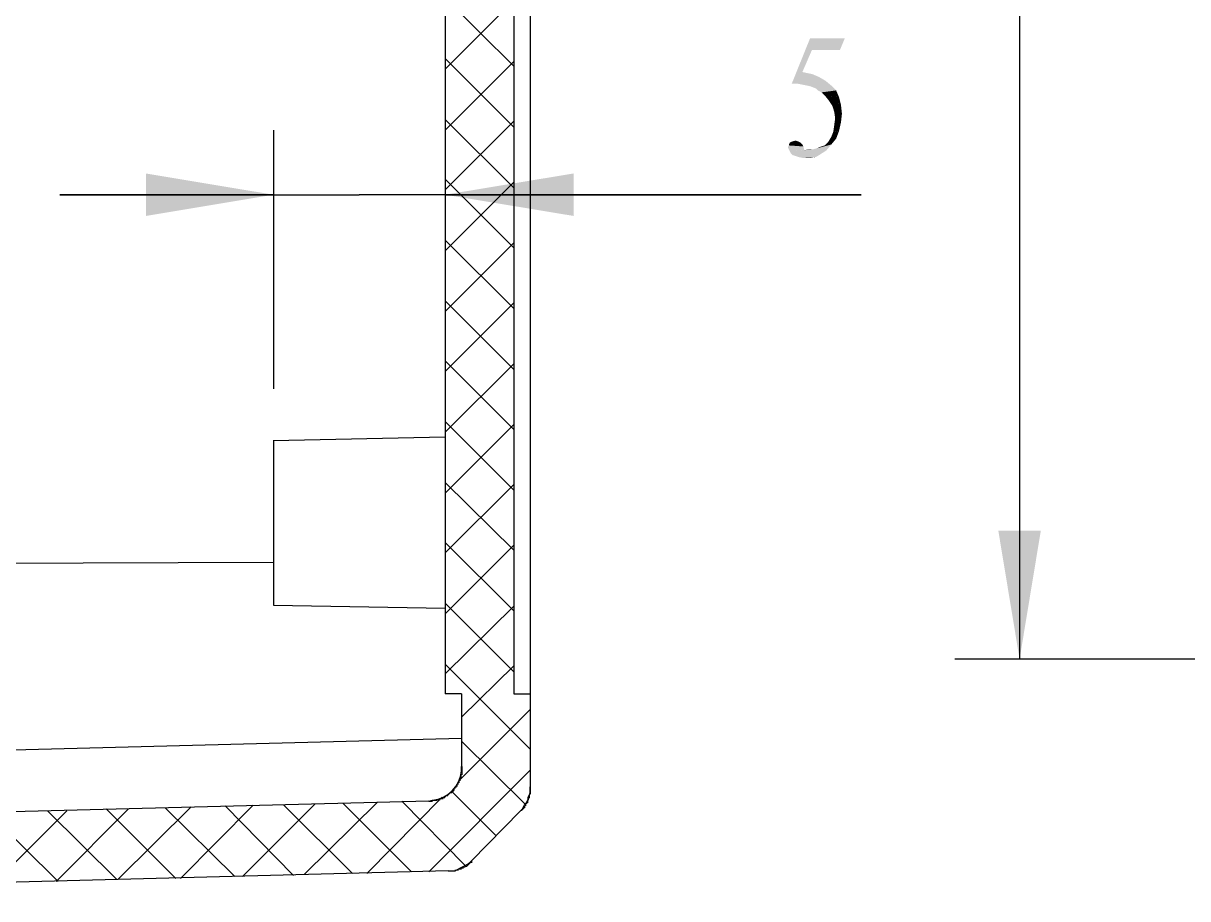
# Model space of a CAD drawing. Header units: millimetres. Extents: x 25 to 550, y -188 to 205.
# Drawn here: x 387.51 to 421.54, y -10.64 to 14.94 of the extents above; entities that cross this region are included whole.
import ezdxf

# ---------------------------------------------------------------- set-up
doc = ezdxf.new("R2010")
doc.units = ezdxf.units.MM
doc.layers.add('PDF_图层 1', color=7, linetype='Continuous', true_color=0x231f20)

msp = doc.modelspace()

# ---------------------------------------------------------------- linework, layer by layer
at = {"layer": 'PDF_图层 1', "color": 7, "lineweight": -3}
for points in [[(402.322, 128.045), (402.322, -7.365)], [(401.842, 125.336), (401.842, -4.656), (402.322, -4.656)], [(401.842, 125.336), (401.842, -4.656)], [(416.628, 124.32), (416.628, 60.354), (416.628, -3.641)], [(399.839, 56.742), (399.839, -4.656)], [(399.839, 56.742), (399.839, -4.656)], [(399.839, 15.688), (401.842, 13.684)], [(401.842, 15.603), (399.839, 13.6)], [(399.839, 13.91), (401.842, 11.907)], [(401.842, 13.825), (399.839, 11.822)], [(399.839, 12.132), (401.842, 10.129)], [(401.842, 12.076), (399.839, 10.073)], [(394.817, 11.822), (394.817, 4.26)], [(399.839, 11.822), (399.839, 9.734)], [(399.839, 10.383), (401.842, 8.38)], [(401.842, 10.298), (399.839, 8.295)], [(394.817, 9.932), (388.581, 9.932), (397.328, 9.932)], [(399.839, 9.932), (412, 9.932), (397.328, 9.932)], [(399.839, 8.605), (401.842, 6.602)], [(401.842, 8.521), (399.839, 6.517)], [(399.839, 6.828), (401.842, 4.824)], [(401.842, 6.771), (399.839, 4.768)], [(399.839, 5.078), (401.842, 3.075)], [(401.842, 4.994), (399.839, 2.99)], [(399.839, 3.301), (401.842, 1.297)], [(401.842, 3.216), (399.839, 1.213)], [(399.839, 2.849), (394.816, 2.736)], [(394.817, 2.736), (394.817, -2.061)], [(399.839, 1.523), (401.842, -0.452)], [(401.842, 1.467), (399.839, -0.537)], [(399.839, -0.226), (401.842, -2.23)], [(401.842, -0.311), (399.839, -2.314)], [(394.817, -0.819), (369.761, -0.904)], [(399.839, -2.004), (401.842, -4.007)], [(394.817, -2.06), (399.839, -2.145)], [(401.842, -2.089), (399.839, -4.064)], [(434.573, -3.64), (414.737, -3.64)], [(399.839, -3.782), (402.322, -6.264)], [(401.842, -3.838), (400.319, -5.334)], [(400.319, -4.656), (399.839, -4.656)], [(400.319, -4.656), (399.839, -4.656)], [(400.319, -4.656), (400.319, -6.772)], [(400.319, -4.656), (400.319, -6.772)], [(401.842, -4.656), (402.322, -4.656)], [(402.322, -4.656), (402.322, -7.365)], [(402.322, -5.108), (400.234, -7.196)], [(400.319, -5.954), (373.344, -6.66)], [(400.319, -6.039), (402.181, -7.873)], [(400.319, -6.914), (400.319, -6.773)], [(402.322, -6.885), (399.359, -9.848)], [(402.04, -8.07), (402.096, -8.014), (402.153, -7.902), (402.209, -7.845), (402.266, -7.732), (402.266, -7.675), (402.322, -7.562), (402.322, -7.365)], [(399.359, -7.788), (366.233, -8.635)], [(399.359, -7.788), (366.233, -8.635)], [(397.864, -7.816), (395.719, -9.933)], [(399.754, -7.675), (397.554, -9.905)], [(398.569, -7.788), (400.432, -9.679)], [(399.359, -7.788), (399.472, -7.76)], [(400.036, -7.506), (401.334, -8.804)], [(386.493, -8.127), (388.524, -10.131)], [(388.778, -8.07), (386.662, -10.187)], [(388.214, -8.07), (390.246, -10.074)], [(390.584, -8.014), (388.468, -10.131)], [(389.935, -8.014), (391.967, -10.045)], [(392.418, -7.958), (390.274, -10.074)], [(391.656, -7.986), (393.688, -9.989)], [(394.224, -7.901), (392.108, -10.046)], [(393.406, -7.929), (395.409, -9.961)], [(396.03, -7.873), (393.914, -9.989)], [(395.127, -7.901), (397.13, -9.905)], [(396.848, -7.845), (398.851, -9.848)], [(402.04, -8.07), (400.601, -9.538)], [(402.04, -8.07), (400.601, -9.538)], [(399.924, -9.82), (368.745, -10.638)], [(399.924, -9.82), (368.745, -10.638)], [(399.924, -9.82), (400.121, -9.82), (400.347, -9.707), (400.403, -9.679), (400.516, -9.623), (400.573, -9.566), (400.601, -9.537)]]:
    msp.add_lwpolyline(points, dxfattribs=at)
msp.add_open_spline([(399.472, -7.76), (399.904, -7.725), (400.279, -7.342), (400.319, -6.914)], degree=3, dxfattribs=at)
at = {"layer": 'PDF_图层 1', "color": 7, "transparency": 33554559}
for points in [[(410.561, 14.164), (409.969, 13.176), (410.505, 14.503)], [(410.505, 14.502), (410.561, 14.164), (411.52, 14.502)], [(410.561, 14.164), (411.379, 14.164), (411.52, 14.502)], [(410.561, 14.164), (410.279, 13.515), (409.969, 13.176)], [(410.279, 13.515), (409.968, 13.176), (410.561, 13.458)], [(410.561, 13.459), (409.969, 13.176), (410.759, 13.374)], [(410.759, 13.374), (409.969, 13.176), (410.956, 13.261)], [(409.969, 13.176), (410.138, 13.176), (410.956, 13.261)], [(410.138, 13.176), (410.279, 13.148), (410.956, 13.261)], [(410.279, 13.148), (410.42, 13.12), (410.956, 13.261)], [(410.956, 13.261), (410.42, 13.12), (411.125, 13.12)], [(410.42, 13.12), (410.533, 13.092), (411.125, 13.12)], [(410.533, 13.092), (410.674, 13.035), (411.125, 13.12)], [(410.674, 13.035), (410.731, 12.979), (411.125, 13.12)], [(411.125, 13.12), (410.73, 12.979), (411.266, 12.979)], [(410.73, 12.979), (410.843, 12.922), (411.267, 12.979)], [(410.843, 12.922), (410.928, 12.838), (411.267, 12.979)], [(411.267, 12.979), (410.928, 12.838), (411.351, 12.782)], [(410.928, 12.838), (411.041, 12.697), (411.351, 12.781)], [(411.351, 12.781), (411.041, 12.697), (411.408, 12.555)], [(411.041, 12.697), (411.154, 12.528), (411.407, 12.555)], [(411.154, 12.528), (411.21, 12.358), (411.408, 12.555)], [(411.408, 12.555), (411.21, 12.358), (411.436, 12.302)], [(411.21, 12.358), (411.238, 12.161), (411.436, 12.302)], [(411.238, 12.161), (411.408, 12.048), (411.436, 12.302)], [(411.21, 11.963), (411.182, 11.766), (411.351, 11.794)], [(411.238, 12.161), (411.21, 11.963), (411.408, 12.048)], [(411.21, 11.963), (411.351, 11.794), (411.408, 12.048)], [(411.125, 11.625), (411.041, 11.483), (411.267, 11.568)], [(411.125, 11.624), (411.267, 11.568), (411.351, 11.794)], [(411.182, 11.766), (411.125, 11.624), (411.351, 11.793)], [(409.884, 11.371), (409.856, 11.314), (410.307, 11.343)], [(409.856, 11.314), (409.884, 11.258), (410.307, 11.342)], [(409.912, 11.455), (409.884, 11.399), (410.223, 11.455)], [(410.223, 11.455), (409.884, 11.399), (410.279, 11.399)], [(409.884, 11.399), (409.884, 11.371), (410.279, 11.399)], [(410.279, 11.399), (409.884, 11.371), (410.307, 11.342)], [(410.307, 11.342), (409.884, 11.258), (410.335, 11.23)], [(409.884, 11.258), (409.912, 11.201), (410.335, 11.23)], [(409.969, 11.483), (409.912, 11.455), (410.166, 11.483)], [(410.166, 11.483), (409.912, 11.455), (410.223, 11.455)], [(410.082, 11.512), (409.969, 11.483), (410.166, 11.483)], [(410.477, 11.258), (410.335, 11.23), (410.589, 11.258)], [(410.59, 11.258), (410.336, 11.23), (410.985, 11.23)], [(410.59, 11.258), (410.702, 11.286), (411.125, 11.399)], [(410.59, 11.258), (410.985, 11.23), (411.125, 11.399)], [(410.759, 11.314), (410.702, 11.286), (411.125, 11.399)], [(410.843, 11.342), (410.759, 11.314), (411.125, 11.399)], [(410.928, 11.371), (410.843, 11.343), (411.125, 11.399)], [(410.984, 11.427), (410.928, 11.371), (411.126, 11.399)], [(411.041, 11.483), (410.984, 11.427), (411.267, 11.568)], [(410.984, 11.427), (411.126, 11.399), (411.267, 11.568)], [(410.336, 11.229), (409.912, 11.201), (410.985, 11.229)], [(409.912, 11.201), (409.94, 11.145), (410.985, 11.229)], [(409.94, 11.145), (410.815, 11.117), (410.984, 11.229)], [(409.94, 11.145), (409.997, 11.088), (410.815, 11.117)], [(409.997, 11.088), (410.082, 11.06), (410.815, 11.117)], [(410.082, 11.06), (410.166, 11.032), (410.815, 11.117)], [(410.166, 11.032), (410.674, 11.032), (410.815, 11.117)], [(410.166, 11.032), (410.307, 11.004), (410.674, 11.032)], [(410.307, 11.004), (410.477, 11.004), (410.674, 11.032)], [(394.817, 9.932), (391.092, 10.552), (391.092, 9.311)], [(399.839, 9.932), (403.592, 9.311), (403.592, 10.552)], [(416.628, -3.64), (417.248, 0.112), (416.007, 0.112)]]:
    msp.add_solid(points, dxfattribs=at)
at = {"layer": 'PDF_图层 1', "color": 7, "lineweight": -3, "transparency": 33554559}
for points in [[(400.319, -6.773), (400.319, -6.801), (400.347, -6.773), (400.347, -6.801)], [(400.319, -6.773), (400.319, -6.829), (400.347, -6.773), (400.347, -6.829)], [(400.319, -6.801), (400.319, -6.829), (400.347, -6.801), (400.347, -6.829)], [(400.319, -6.801), (400.319, -6.829), (400.347, -6.801), (400.347, -6.829)], [(400.319, -6.801), (400.319, -6.829), (400.347, -6.801), (400.347, -6.829)], [(400.319, -6.801), (400.319, -6.857), (400.347, -6.801), (400.347, -6.857)], [(400.262, -7.111), (400.262, -7.139), (400.29, -7.111), (400.29, -7.139)], [(400.262, -7.111), (400.262, -7.139), (400.29, -7.111), (400.29, -7.139)], [(400.262, -7.111), (400.262, -7.139), (400.29, -7.111), (400.29, -7.139)], [(400.262, -7.111), (400.262, -7.168), (400.29, -7.111), (400.29, -7.168)], [(400.262, -7.139), (400.262, -7.167), (400.29, -7.139), (400.29, -7.167)], [(400.262, -7.139), (400.262, -7.167), (400.29, -7.139), (400.29, -7.167)], [(400.262, -7.139), (400.262, -7.167), (400.29, -7.139), (400.29, -7.167)], [(400.262, -7.139), (400.262, -7.196), (400.29, -7.139), (400.29, -7.196)], [(400.29, -6.998), (400.29, -7.026), (400.347, -6.998), (400.347, -7.026)], [(400.29, -6.998), (400.29, -7.026), (400.319, -6.998), (400.319, -7.026)], [(400.29, -6.998), (400.29, -7.055), (400.319, -6.998), (400.319, -7.055)], [(400.29, -7.027), (400.29, -7.055), (400.319, -7.027), (400.319, -7.055)], [(400.29, -7.027), (400.29, -7.055), (400.319, -7.027), (400.319, -7.055)], [(400.29, -7.027), (400.29, -7.055), (400.319, -7.027), (400.319, -7.055)], [(400.29, -7.027), (400.29, -7.083), (400.319, -7.027), (400.319, -7.083)], [(400.29, -7.055), (400.29, -7.083), (400.319, -7.055), (400.319, -7.083)], [(400.29, -7.055), (400.29, -7.083), (400.319, -7.055), (400.319, -7.083)], [(400.29, -7.055), (400.29, -7.111), (400.319, -7.055), (400.319, -7.111)], [(400.29, -7.083), (400.29, -7.111), (400.319, -7.083), (400.319, -7.111)], [(400.29, -7.083), (400.29, -7.111), (400.319, -7.083), (400.319, -7.111)], [(400.29, -7.083), (400.29, -7.111), (400.319, -7.083), (400.319, -7.111)], [(400.29, -7.083), (400.29, -7.139), (400.319, -7.083), (400.319, -7.139)], [(400.319, -6.829), (400.319, -6.857), (400.347, -6.829), (400.347, -6.857)], [(400.319, -6.829), (400.319, -6.857), (400.347, -6.829), (400.347, -6.857)], [(400.319, -6.829), (400.319, -6.857), (400.347, -6.829), (400.347, -6.857)], [(400.319, -6.829), (400.319, -6.885), (400.347, -6.829), (400.347, -6.885)], [(400.319, -6.857), (400.319, -6.885), (400.347, -6.857), (400.347, -6.885)], [(400.319, -6.857), (400.319, -6.885), (400.347, -6.857), (400.347, -6.885)], [(400.319, -6.857), (400.319, -6.885), (400.347, -6.857), (400.347, -6.885)], [(400.319, -6.857), (400.319, -6.914), (400.347, -6.857), (400.347, -6.914)], [(400.319, -6.885), (400.319, -6.913), (400.347, -6.885), (400.347, -6.913)], [(400.319, -6.885), (400.319, -6.913), (400.347, -6.885), (400.347, -6.913)], [(400.319, -6.885), (400.319, -6.913), (400.347, -6.885), (400.347, -6.913)], [(400.319, -6.885), (400.319, -6.942), (400.347, -6.885), (400.347, -6.942)], [(400.319, -6.913), (400.319, -6.942), (400.347, -6.913), (400.347, -6.942)], [(400.319, -6.913), (400.319, -6.942), (400.347, -6.913), (400.347, -6.942)], [(400.319, -6.913), (400.319, -6.942), (400.347, -6.913), (400.347, -6.942)], [(400.319, -6.913), (400.319, -6.97), (400.347, -6.913), (400.347, -6.97)], [(400.319, -6.942), (400.319, -6.97), (400.347, -6.942), (400.347, -6.97)], [(400.319, -6.942), (400.319, -6.97), (400.347, -6.942), (400.347, -6.97)], [(400.319, -6.942), (400.319, -6.97), (400.347, -6.942), (400.347, -6.97)], [(400.319, -6.942), (400.319, -6.999), (400.347, -6.942), (400.347, -6.999)], [(400.319, -6.97), (400.319, -6.998), (400.347, -6.97), (400.347, -6.998)], [(400.319, -6.97), (400.319, -6.998), (400.347, -6.97), (400.347, -6.998)], [(400.319, -6.97), (400.319, -6.998), (400.347, -6.97), (400.347, -6.998)], [(400.319, -6.97), (400.319, -7.027), (400.347, -6.97), (400.347, -7.027)], [(400.036, -7.478), (400.036, -7.506), (400.093, -7.478), (400.093, -7.506)], [(400.036, -7.478), (400.036, -7.506), (400.065, -7.478), (400.065, -7.506)], [(400.036, -7.478), (400.036, -7.506), (400.065, -7.478), (400.065, -7.506)], [(400.036, -7.478), (400.036, -7.534), (400.065, -7.478), (400.065, -7.534)], [(400.065, -7.45), (400.065, -7.478), (400.121, -7.45), (400.121, -7.478)], [(400.065, -7.45), (400.065, -7.478), (400.093, -7.45), (400.093, -7.478)], [(400.065, -7.45), (400.065, -7.478), (400.093, -7.45), (400.093, -7.478)], [(400.065, -7.45), (400.065, -7.507), (400.093, -7.45), (400.093, -7.507)], [(400.093, -7.421), (400.093, -7.45), (400.121, -7.421), (400.121, -7.45)], [(400.093, -7.421), (400.093, -7.45), (400.121, -7.421), (400.121, -7.45)], [(400.093, -7.421), (400.093, -7.45), (400.121, -7.421), (400.121, -7.45)], [(400.093, -7.421), (400.093, -7.45), (400.121, -7.421), (400.121, -7.45)], [(400.093, -7.421), (400.093, -7.478), (400.121, -7.421), (400.121, -7.478)], [(400.121, -7.365), (400.121, -7.393), (400.178, -7.365), (400.178, -7.393)], [(400.121, -7.365), (400.121, -7.422), (400.149, -7.365), (400.149, -7.422)], [(400.121, -7.393), (400.121, -7.421), (400.149, -7.393), (400.149, -7.421)], [(400.121, -7.393), (400.121, -7.421), (400.149, -7.393), (400.149, -7.421)], [(400.121, -7.393), (400.121, -7.421), (400.149, -7.393), (400.149, -7.421)], [(400.121, -7.393), (400.121, -7.421), (400.149, -7.393), (400.149, -7.421)], [(400.121, -7.393), (400.121, -7.421), (400.149, -7.393), (400.149, -7.421)], [(400.149, -7.337), (400.149, -7.365), (400.206, -7.337), (400.206, -7.365)], [(400.149, -7.337), (400.149, -7.365), (400.178, -7.337), (400.178, -7.365)], [(400.149, -7.337), (400.149, -7.393), (400.178, -7.337), (400.178, -7.393)], [(400.149, -7.365), (400.149, -7.393), (400.178, -7.365), (400.178, -7.393)], [(400.149, -7.365), (400.149, -7.393), (400.178, -7.365), (400.178, -7.393)], [(400.178, -7.28), (400.178, -7.309), (400.234, -7.28), (400.234, -7.309)], [(400.178, -7.28), (400.178, -7.337), (400.205, -7.28), (400.205, -7.337)], [(400.178, -7.309), (400.178, -7.337), (400.205, -7.309), (400.205, -7.337)], [(400.178, -7.309), (400.178, -7.337), (400.205, -7.309), (400.205, -7.337)], [(400.178, -7.309), (400.178, -7.337), (400.205, -7.309), (400.205, -7.337)], [(400.178, -7.309), (400.178, -7.365), (400.205, -7.309), (400.205, -7.365)], [(400.206, -7.252), (400.206, -7.28), (400.234, -7.252), (400.234, -7.28)], [(400.206, -7.252), (400.206, -7.28), (400.234, -7.252), (400.234, -7.28)], [(400.206, -7.252), (400.206, -7.28), (400.234, -7.252), (400.234, -7.28)], [(400.206, -7.252), (400.206, -7.28), (400.234, -7.252), (400.234, -7.28)], [(400.206, -7.252), (400.206, -7.309), (400.234, -7.252), (400.234, -7.309)], [(400.206, -7.28), (400.206, -7.309), (400.234, -7.28), (400.234, -7.309)], [(400.206, -7.28), (400.206, -7.309), (400.234, -7.28), (400.234, -7.309)], [(400.234, -7.167), (400.234, -7.196), (400.29, -7.167), (400.29, -7.196)], [(400.234, -7.196), (400.234, -7.224), (400.262, -7.196), (400.262, -7.224)], [(400.234, -7.196), (400.234, -7.224), (400.262, -7.196), (400.262, -7.224)], [(400.234, -7.196), (400.234, -7.224), (400.262, -7.196), (400.262, -7.224)], [(400.234, -7.196), (400.234, -7.224), (400.262, -7.196), (400.262, -7.224)], [(400.234, -7.196), (400.234, -7.253), (400.262, -7.196), (400.262, -7.253)], [(400.234, -7.224), (400.234, -7.252), (400.262, -7.224), (400.262, -7.252)], [(400.234, -7.224), (400.234, -7.252), (400.262, -7.224), (400.262, -7.252)], [(400.234, -7.224), (400.234, -7.252), (400.262, -7.224), (400.262, -7.252)], [(400.234, -7.224), (400.234, -7.252), (400.262, -7.224), (400.262, -7.252)], [(400.262, -7.167), (400.262, -7.196), (400.29, -7.167), (400.29, -7.196)], [(400.262, -7.167), (400.262, -7.196), (400.29, -7.167), (400.29, -7.196)], [(402.322, -7.365), (402.322, -7.393), (402.35, -7.365), (402.35, -7.393)], [(402.322, -7.365), (402.322, -7.393), (402.35, -7.365), (402.35, -7.393)], [(402.322, -7.365), (402.322, -7.422), (402.35, -7.365), (402.35, -7.422)], [(402.322, -7.393), (402.322, -7.421), (402.35, -7.393), (402.35, -7.421)], [(402.322, -7.393), (402.322, -7.421), (402.35, -7.393), (402.35, -7.421)], [(402.322, -7.393), (402.322, -7.421), (402.35, -7.393), (402.35, -7.421)], [(402.322, -7.393), (402.322, -7.45), (402.35, -7.393), (402.35, -7.45)], [(402.322, -7.421), (402.322, -7.45), (402.35, -7.421), (402.35, -7.45)], [(402.322, -7.421), (402.322, -7.45), (402.35, -7.421), (402.35, -7.45)], [(402.322, -7.421), (402.322, -7.45), (402.35, -7.421), (402.35, -7.45)], [(402.322, -7.421), (402.322, -7.478), (402.35, -7.421), (402.35, -7.478)], [(402.322, -7.45), (402.322, -7.478), (402.35, -7.45), (402.35, -7.478)], [(402.322, -7.45), (402.322, -7.478), (402.35, -7.45), (402.35, -7.478)], [(402.322, -7.45), (402.322, -7.478), (402.35, -7.45), (402.35, -7.478)], [(402.322, -7.45), (402.322, -7.507), (402.35, -7.45), (402.35, -7.507)], [(402.322, -7.478), (402.322, -7.506), (402.35, -7.478), (402.35, -7.506)], [(402.322, -7.478), (402.322, -7.506), (402.35, -7.478), (402.35, -7.506)], [(402.322, -7.478), (402.322, -7.534), (402.35, -7.478), (402.35, -7.534)], [(399.359, -7.788), (399.359, -7.817), (399.416, -7.788), (399.416, -7.817)], [(399.359, -7.788), (399.359, -7.817), (399.388, -7.788), (399.388, -7.817)], [(399.359, -7.788), (399.359, -7.817), (399.388, -7.788), (399.388, -7.817)], [(399.388, -7.788), (399.388, -7.817), (399.444, -7.788), (399.444, -7.817)], [(399.388, -7.788), (399.388, -7.817), (399.416, -7.788), (399.416, -7.817)], [(399.388, -7.788), (399.388, -7.817), (399.416, -7.788), (399.416, -7.817)], [(399.388, -7.788), (399.388, -7.817), (399.416, -7.788), (399.416, -7.817)], [(399.416, -7.788), (399.416, -7.817), (399.472, -7.788), (399.472, -7.817)], [(399.416, -7.788), (399.416, -7.817), (399.443, -7.788), (399.443, -7.817)], [(399.416, -7.788), (399.416, -7.817), (399.443, -7.788), (399.443, -7.817)], [(399.416, -7.788), (399.416, -7.817), (399.443, -7.788), (399.443, -7.817)], [(399.444, -7.76), (399.444, -7.788), (399.501, -7.76), (399.501, -7.788)], [(399.444, -7.76), (399.444, -7.788), (399.472, -7.76), (399.472, -7.788)], [(399.444, -7.76), (399.444, -7.817), (399.472, -7.76), (399.472, -7.817)], [(399.472, -7.76), (399.472, -7.788), (399.529, -7.76), (399.529, -7.788)], [(399.472, -7.76), (399.472, -7.788), (399.5, -7.76), (399.5, -7.788)], [(399.472, -7.76), (399.472, -7.788), (399.5, -7.76), (399.5, -7.788)], [(399.472, -7.76), (399.472, -7.788), (399.5, -7.76), (399.5, -7.788)], [(399.5, -7.76), (399.5, -7.788), (399.557, -7.76), (399.557, -7.788)], [(399.5, -7.76), (399.5, -7.788), (399.528, -7.76), (399.528, -7.788)], [(399.5, -7.76), (399.5, -7.788), (399.528, -7.76), (399.528, -7.788)], [(399.5, -7.76), (399.5, -7.788), (399.528, -7.76), (399.528, -7.788)], [(399.529, -7.76), (399.529, -7.788), (399.585, -7.76), (399.585, -7.788)], [(399.529, -7.76), (399.529, -7.788), (399.557, -7.76), (399.557, -7.788)], [(399.529, -7.76), (399.529, -7.788), (399.557, -7.76), (399.557, -7.788)], [(399.529, -7.76), (399.529, -7.788), (399.557, -7.76), (399.557, -7.788)], [(399.557, -7.76), (399.557, -7.788), (399.613, -7.76), (399.613, -7.788)], [(399.557, -7.76), (399.557, -7.788), (399.585, -7.76), (399.585, -7.788)], [(399.557, -7.76), (399.557, -7.788), (399.585, -7.76), (399.585, -7.788)], [(399.557, -7.76), (399.557, -7.788), (399.585, -7.76), (399.585, -7.788)], [(399.585, -7.732), (399.585, -7.76), (399.641, -7.732), (399.641, -7.76)], [(399.585, -7.732), (399.585, -7.788), (399.613, -7.732), (399.613, -7.788)], [(399.585, -7.76), (399.585, -7.788), (399.613, -7.76), (399.613, -7.788)], [(399.613, -7.732), (399.613, -7.76), (399.67, -7.732), (399.67, -7.76)], [(399.613, -7.732), (399.613, -7.76), (399.641, -7.732), (399.641, -7.76)], [(399.613, -7.732), (399.613, -7.76), (399.641, -7.732), (399.641, -7.76)], [(399.613, -7.732), (399.613, -7.76), (399.641, -7.732), (399.641, -7.76)], [(399.641, -7.732), (399.641, -7.76), (399.698, -7.732), (399.698, -7.76)], [(399.641, -7.732), (399.641, -7.76), (399.67, -7.732), (399.67, -7.76)], [(399.641, -7.732), (399.641, -7.76), (399.67, -7.732), (399.67, -7.76)], [(399.641, -7.732), (399.641, -7.76), (399.67, -7.732), (399.67, -7.76)], [(399.67, -7.704), (399.67, -7.732), (399.726, -7.704), (399.726, -7.732)], [(399.67, -7.732), (399.67, -7.76), (399.697, -7.732), (399.697, -7.76)], [(399.67, -7.732), (399.67, -7.76), (399.697, -7.732), (399.697, -7.76)], [(399.67, -7.732), (399.67, -7.76), (399.697, -7.732), (399.697, -7.76)], [(399.698, -7.704), (399.698, -7.732), (399.755, -7.704), (399.755, -7.732)], [(399.698, -7.704), (399.698, -7.732), (399.726, -7.704), (399.726, -7.732)], [(399.698, -7.704), (399.698, -7.732), (399.726, -7.704), (399.726, -7.732)], [(399.698, -7.704), (399.698, -7.732), (399.726, -7.704), (399.726, -7.732)], [(399.726, -7.704), (399.726, -7.732), (399.754, -7.704), (399.754, -7.732)], [(399.726, -7.704), (399.726, -7.732), (399.754, -7.704), (399.754, -7.732)], [(399.726, -7.704), (399.726, -7.732), (399.754, -7.704), (399.754, -7.732)], [(399.726, -7.704), (399.726, -7.732), (399.754, -7.704), (399.754, -7.732)], [(399.754, -7.675), (399.754, -7.704), (399.811, -7.675), (399.811, -7.704)], [(399.754, -7.675), (399.754, -7.704), (399.783, -7.675), (399.783, -7.704)], [(399.754, -7.675), (399.754, -7.704), (399.783, -7.675), (399.783, -7.704)], [(399.754, -7.675), (399.754, -7.732), (399.783, -7.675), (399.783, -7.732)], [(399.783, -7.675), (399.783, -7.704), (399.811, -7.675), (399.811, -7.704)], [(399.783, -7.675), (399.783, -7.704), (399.811, -7.675), (399.811, -7.704)], [(399.783, -7.675), (399.783, -7.704), (399.811, -7.675), (399.811, -7.704)], [(399.783, -7.675), (399.783, -7.704), (399.811, -7.675), (399.811, -7.704)], [(399.811, -7.647), (399.811, -7.675), (399.867, -7.647), (399.867, -7.675)], [(399.811, -7.647), (399.811, -7.675), (399.839, -7.647), (399.839, -7.675)], [(399.811, -7.647), (399.811, -7.675), (399.839, -7.647), (399.839, -7.675)], [(399.811, -7.647), (399.811, -7.704), (399.839, -7.647), (399.839, -7.704)], [(399.839, -7.647), (399.839, -7.675), (399.867, -7.647), (399.867, -7.675)], [(399.839, -7.647), (399.839, -7.675), (399.867, -7.647), (399.867, -7.675)], [(399.839, -7.647), (399.839, -7.675), (399.867, -7.647), (399.867, -7.675)], [(399.839, -7.647), (399.839, -7.675), (399.867, -7.647), (399.867, -7.675)], [(399.867, -7.619), (399.867, -7.647), (399.924, -7.619), (399.924, -7.647)], [(399.867, -7.619), (399.867, -7.647), (399.895, -7.619), (399.895, -7.647)], [(399.867, -7.619), (399.867, -7.647), (399.895, -7.619), (399.895, -7.647)], [(399.867, -7.619), (399.867, -7.647), (399.895, -7.619), (399.895, -7.647)], [(399.867, -7.619), (399.867, -7.647), (399.895, -7.619), (399.895, -7.647)], [(399.867, -7.619), (399.867, -7.647), (399.895, -7.619), (399.895, -7.647)], [(399.895, -7.591), (399.895, -7.619), (399.952, -7.591), (399.952, -7.619)], [(399.895, -7.591), (399.895, -7.619), (399.924, -7.591), (399.924, -7.619)], [(399.895, -7.591), (399.895, -7.647), (399.924, -7.591), (399.924, -7.647)], [(399.924, -7.562), (399.924, -7.591), (399.98, -7.562), (399.98, -7.591)], [(399.924, -7.591), (399.924, -7.619), (399.951, -7.591), (399.951, -7.619)], [(399.924, -7.591), (399.924, -7.619), (399.951, -7.591), (399.951, -7.619)], [(399.924, -7.591), (399.924, -7.619), (399.951, -7.591), (399.951, -7.619)], [(399.924, -7.591), (399.924, -7.619), (399.951, -7.591), (399.951, -7.619)], [(399.952, -7.562), (399.952, -7.591), (399.98, -7.562), (399.98, -7.591)], [(399.952, -7.562), (399.952, -7.591), (399.98, -7.562), (399.98, -7.591)], [(399.952, -7.562), (399.952, -7.591), (399.98, -7.562), (399.98, -7.591)], [(399.952, -7.562), (399.952, -7.591), (399.98, -7.562), (399.98, -7.591)], [(399.952, -7.562), (399.952, -7.591), (399.98, -7.562), (399.98, -7.591)], [(399.98, -7.534), (399.98, -7.562), (400.036, -7.534), (400.036, -7.562)], [(399.98, -7.534), (399.98, -7.562), (400.008, -7.534), (400.008, -7.562)], [(399.98, -7.534), (399.98, -7.562), (400.008, -7.534), (400.008, -7.562)], [(399.98, -7.534), (399.98, -7.562), (400.008, -7.534), (400.008, -7.562)], [(399.98, -7.534), (399.98, -7.562), (400.008, -7.534), (400.008, -7.562)], [(400.008, -7.506), (400.008, -7.534), (400.065, -7.506), (400.065, -7.534)], [(400.008, -7.506), (400.008, -7.534), (400.036, -7.506), (400.036, -7.534)], [(400.008, -7.506), (400.008, -7.534), (400.036, -7.506), (400.036, -7.534)], [(400.008, -7.506), (400.008, -7.562), (400.036, -7.506), (400.036, -7.562)], [(400.036, -7.506), (400.036, -7.534), (400.065, -7.506), (400.065, -7.534)], [(402.209, -7.817), (402.209, -7.845), (402.237, -7.817), (402.237, -7.845)], [(402.209, -7.817), (402.209, -7.845), (402.237, -7.817), (402.237, -7.845)], [(402.209, -7.817), (402.209, -7.845), (402.237, -7.817), (402.237, -7.845)], [(402.209, -7.817), (402.209, -7.873), (402.237, -7.817), (402.237, -7.873)], [(402.237, -7.76), (402.237, -7.788), (402.266, -7.76), (402.266, -7.788)], [(402.237, -7.76), (402.237, -7.788), (402.266, -7.76), (402.266, -7.788)], [(402.237, -7.76), (402.237, -7.788), (402.266, -7.76), (402.266, -7.788)], [(402.237, -7.76), (402.237, -7.788), (402.266, -7.76), (402.266, -7.788)], [(402.237, -7.76), (402.237, -7.817), (402.266, -7.76), (402.266, -7.817)], [(402.237, -7.788), (402.237, -7.817), (402.266, -7.788), (402.266, -7.817)], [(402.237, -7.788), (402.237, -7.817), (402.266, -7.788), (402.266, -7.817)], [(402.237, -7.788), (402.237, -7.817), (402.266, -7.788), (402.266, -7.817)], [(402.237, -7.788), (402.237, -7.845), (402.266, -7.788), (402.266, -7.845)], [(402.266, -7.675), (402.266, -7.704), (402.322, -7.675), (402.322, -7.704)], [(402.266, -7.675), (402.266, -7.704), (402.294, -7.675), (402.294, -7.704)], [(402.266, -7.675), (402.266, -7.732), (402.294, -7.675), (402.294, -7.732)], [(402.266, -7.704), (402.266, -7.732), (402.294, -7.704), (402.294, -7.732)], [(402.266, -7.704), (402.266, -7.732), (402.294, -7.704), (402.294, -7.732)], [(402.266, -7.704), (402.266, -7.732), (402.294, -7.704), (402.294, -7.732)], [(402.266, -7.704), (402.266, -7.761), (402.294, -7.704), (402.294, -7.761)], [(402.266, -7.732), (402.266, -7.76), (402.294, -7.732), (402.294, -7.76)], [(402.266, -7.732), (402.266, -7.76), (402.294, -7.732), (402.294, -7.76)], [(402.266, -7.732), (402.266, -7.76), (402.294, -7.732), (402.294, -7.76)], [(402.266, -7.732), (402.266, -7.76), (402.294, -7.732), (402.294, -7.76)], [(402.294, -7.562), (402.294, -7.591), (402.35, -7.562), (402.35, -7.591)], [(402.294, -7.562), (402.294, -7.591), (402.322, -7.562), (402.322, -7.591)], [(402.294, -7.562), (402.294, -7.619), (402.322, -7.562), (402.322, -7.619)], [(402.294, -7.591), (402.294, -7.619), (402.322, -7.591), (402.322, -7.619)], [(402.294, -7.591), (402.294, -7.619), (402.322, -7.591), (402.322, -7.619)], [(402.294, -7.591), (402.294, -7.647), (402.322, -7.591), (402.322, -7.647)], [(402.294, -7.619), (402.294, -7.647), (402.322, -7.619), (402.322, -7.647)], [(402.294, -7.619), (402.294, -7.647), (402.322, -7.619), (402.322, -7.647)], [(402.294, -7.619), (402.294, -7.647), (402.322, -7.619), (402.322, -7.647)], [(402.294, -7.619), (402.294, -7.676), (402.322, -7.619), (402.322, -7.676)], [(402.294, -7.647), (402.294, -7.675), (402.322, -7.647), (402.322, -7.675)], [(402.294, -7.647), (402.294, -7.675), (402.322, -7.647), (402.322, -7.675)], [(402.294, -7.647), (402.294, -7.675), (402.322, -7.647), (402.322, -7.675)], [(402.294, -7.647), (402.294, -7.704), (402.322, -7.647), (402.322, -7.704)], [(402.322, -7.506), (402.322, -7.534), (402.35, -7.506), (402.35, -7.534)], [(402.322, -7.506), (402.322, -7.534), (402.35, -7.506), (402.35, -7.534)], [(402.322, -7.506), (402.322, -7.534), (402.35, -7.506), (402.35, -7.534)], [(402.322, -7.506), (402.322, -7.562), (402.35, -7.506), (402.35, -7.562)], [(402.322, -7.534), (402.322, -7.562), (402.35, -7.534), (402.35, -7.562)], [(402.322, -7.534), (402.322, -7.562), (402.35, -7.534), (402.35, -7.562)], [(402.322, -7.534), (402.322, -7.562), (402.35, -7.534), (402.35, -7.562)], [(402.322, -7.534), (402.322, -7.591), (402.35, -7.534), (402.35, -7.591)], [(402.04, -8.042), (402.04, -8.071), (402.096, -8.042), (402.096, -8.071)], [(402.04, -8.042), (402.04, -8.071), (402.068, -8.042), (402.068, -8.071)], [(402.068, -8.014), (402.068, -8.042), (402.125, -8.014), (402.125, -8.042)], [(402.068, -8.014), (402.068, -8.071), (402.096, -8.014), (402.096, -8.071)], [(402.068, -8.042), (402.068, -8.071), (402.096, -8.042), (402.096, -8.071)], [(402.068, -8.042), (402.068, -8.071), (402.096, -8.042), (402.096, -8.071)], [(402.068, -8.042), (402.068, -8.071), (402.096, -8.042), (402.096, -8.071)], [(402.096, -7.986), (402.096, -8.014), (402.153, -7.986), (402.153, -8.014)], [(402.096, -7.986), (402.096, -8.014), (402.125, -7.986), (402.125, -8.014)], [(402.096, -7.986), (402.096, -8.042), (402.125, -7.986), (402.125, -8.042)], [(402.096, -8.014), (402.096, -8.042), (402.125, -8.014), (402.125, -8.042)], [(402.096, -8.014), (402.096, -8.042), (402.125, -8.014), (402.125, -8.042)], [(402.125, -7.958), (402.125, -7.986), (402.152, -7.958), (402.152, -7.986)], [(402.125, -7.958), (402.125, -7.986), (402.152, -7.958), (402.152, -7.986)], [(402.125, -7.958), (402.125, -7.986), (402.152, -7.958), (402.152, -7.986)], [(402.125, -7.958), (402.125, -7.986), (402.152, -7.958), (402.152, -7.986)], [(402.125, -7.958), (402.125, -8.015), (402.152, -7.958), (402.152, -8.015)], [(402.125, -7.986), (402.125, -8.014), (402.152, -7.986), (402.152, -8.014)], [(402.153, -7.901), (402.153, -7.929), (402.21, -7.901), (402.21, -7.929)], [(402.153, -7.929), (402.153, -7.958), (402.181, -7.929), (402.181, -7.958)], [(402.153, -7.929), (402.153, -7.958), (402.181, -7.929), (402.181, -7.958)], [(402.153, -7.929), (402.153, -7.958), (402.181, -7.929), (402.181, -7.958)], [(402.153, -7.929), (402.153, -7.958), (402.181, -7.929), (402.181, -7.958)], [(402.153, -7.929), (402.153, -7.958), (402.181, -7.929), (402.181, -7.958)], [(402.153, -7.929), (402.153, -7.986), (402.181, -7.929), (402.181, -7.986)], [(402.181, -7.873), (402.181, -7.901), (402.209, -7.873), (402.209, -7.901)], [(402.181, -7.873), (402.181, -7.901), (402.209, -7.873), (402.209, -7.901)], [(402.181, -7.873), (402.181, -7.901), (402.209, -7.873), (402.209, -7.901)], [(402.181, -7.873), (402.181, -7.901), (402.209, -7.873), (402.209, -7.901)], [(402.181, -7.873), (402.181, -7.929), (402.209, -7.873), (402.209, -7.929)], [(402.181, -7.901), (402.181, -7.929), (402.209, -7.901), (402.209, -7.929)], [(402.181, -7.901), (402.181, -7.929), (402.209, -7.901), (402.209, -7.929)], [(402.209, -7.845), (402.209, -7.873), (402.237, -7.845), (402.237, -7.873)], [(402.209, -7.845), (402.209, -7.873), (402.237, -7.845), (402.237, -7.873)], [(402.209, -7.845), (402.209, -7.873), (402.237, -7.845), (402.237, -7.873)], [(402.209, -7.845), (402.209, -7.873), (402.237, -7.845), (402.237, -7.873)], [(402.209, -7.845), (402.209, -7.873), (402.237, -7.845), (402.237, -7.873)], [(399.924, -9.82), (399.924, -9.848), (399.951, -9.82), (399.951, -9.848)], [(399.924, -9.82), (399.924, -9.848), (399.951, -9.82), (399.951, -9.848)], [(399.924, -9.82), (399.924, -9.848), (399.98, -9.82), (399.98, -9.848)], [(399.952, -9.82), (399.952, -9.848), (399.98, -9.82), (399.98, -9.848)], [(399.952, -9.82), (399.952, -9.848), (399.98, -9.82), (399.98, -9.848)], [(399.952, -9.82), (399.952, -9.848), (399.98, -9.82), (399.98, -9.848)], [(399.952, -9.82), (399.952, -9.848), (400.009, -9.82), (400.009, -9.848)], [(399.98, -9.82), (399.98, -9.848), (400.008, -9.82), (400.008, -9.848)], [(399.98, -9.82), (399.98, -9.848), (400.008, -9.82), (400.008, -9.848)], [(399.98, -9.82), (399.98, -9.848), (400.008, -9.82), (400.008, -9.848)], [(399.98, -9.82), (399.98, -9.848), (400.036, -9.82), (400.036, -9.848)], [(400.008, -9.82), (400.008, -9.848), (400.036, -9.82), (400.036, -9.848)], [(400.008, -9.82), (400.008, -9.848), (400.036, -9.82), (400.036, -9.848)], [(400.008, -9.82), (400.008, -9.848), (400.065, -9.82), (400.065, -9.848)], [(400.036, -9.82), (400.036, -9.848), (400.065, -9.82), (400.065, -9.848)], [(400.036, -9.82), (400.036, -9.848), (400.065, -9.82), (400.065, -9.848)], [(400.036, -9.82), (400.036, -9.848), (400.065, -9.82), (400.065, -9.848)], [(400.036, -9.82), (400.036, -9.848), (400.093, -9.82), (400.093, -9.848)], [(400.065, -9.82), (400.065, -9.848), (400.093, -9.82), (400.093, -9.848)], [(400.065, -9.82), (400.065, -9.848), (400.093, -9.82), (400.093, -9.848)], [(400.065, -9.82), (400.065, -9.848), (400.093, -9.82), (400.093, -9.848)], [(400.065, -9.82), (400.065, -9.848), (400.121, -9.82), (400.121, -9.848)], [(400.093, -9.82), (400.093, -9.848), (400.121, -9.82), (400.121, -9.848)], [(400.093, -9.82), (400.093, -9.848), (400.121, -9.82), (400.121, -9.848)], [(400.093, -9.82), (400.093, -9.848), (400.121, -9.82), (400.121, -9.848)], [(400.093, -9.82), (400.093, -9.848), (400.149, -9.82), (400.149, -9.848)], [(400.121, -9.791), (400.121, -9.848), (400.149, -9.791), (400.149, -9.848)], [(400.121, -9.791), (400.121, -9.82), (400.178, -9.791), (400.178, -9.82)], [(400.149, -9.791), (400.149, -9.82), (400.178, -9.791), (400.178, -9.82)], [(400.149, -9.791), (400.149, -9.82), (400.178, -9.791), (400.178, -9.82)], [(400.149, -9.791), (400.149, -9.82), (400.178, -9.791), (400.178, -9.82)], [(400.149, -9.791), (400.149, -9.82), (400.206, -9.791), (400.206, -9.82)], [(400.178, -9.791), (400.178, -9.82), (400.205, -9.791), (400.205, -9.82)], [(400.178, -9.791), (400.178, -9.82), (400.205, -9.791), (400.205, -9.82)], [(400.178, -9.791), (400.178, -9.82), (400.205, -9.791), (400.205, -9.82)], [(400.178, -9.791), (400.178, -9.82), (400.234, -9.791), (400.234, -9.82)], [(400.206, -9.791), (400.206, -9.82), (400.234, -9.791), (400.234, -9.82)], [(400.206, -9.791), (400.206, -9.82), (400.234, -9.791), (400.234, -9.82)], [(400.206, -9.791), (400.206, -9.82), (400.234, -9.791), (400.234, -9.82)], [(400.206, -9.791), (400.206, -9.82), (400.234, -9.791), (400.234, -9.82)], [(400.234, -9.764), (400.234, -9.791), (400.262, -9.764), (400.262, -9.791)], [(400.234, -9.764), (400.234, -9.791), (400.262, -9.764), (400.262, -9.791)], [(400.234, -9.764), (400.234, -9.791), (400.262, -9.764), (400.262, -9.791)], [(400.234, -9.764), (400.234, -9.791), (400.262, -9.764), (400.262, -9.791)], [(400.234, -9.764), (400.234, -9.791), (400.29, -9.764), (400.29, -9.791)], [(400.262, -9.764), (400.262, -9.791), (400.29, -9.764), (400.29, -9.791)], [(400.262, -9.764), (400.262, -9.791), (400.29, -9.764), (400.29, -9.791)], [(400.262, -9.764), (400.262, -9.791), (400.29, -9.764), (400.29, -9.791)], [(400.262, -9.764), (400.262, -9.791), (400.319, -9.764), (400.319, -9.791)], [(400.29, -9.735), (400.29, -9.792), (400.319, -9.735), (400.319, -9.792)], [(400.29, -9.735), (400.29, -9.764), (400.347, -9.735), (400.347, -9.764)], [(400.29, -9.764), (400.29, -9.791), (400.319, -9.764), (400.319, -9.791)], [(400.319, -9.735), (400.319, -9.764), (400.347, -9.735), (400.347, -9.764)], [(400.319, -9.735), (400.319, -9.764), (400.347, -9.735), (400.347, -9.764)], [(400.319, -9.735), (400.319, -9.764), (400.347, -9.735), (400.347, -9.764)], [(400.319, -9.735), (400.319, -9.764), (400.375, -9.735), (400.375, -9.764)], [(400.347, -9.707), (400.347, -9.764), (400.375, -9.707), (400.375, -9.764)], [(400.347, -9.735), (400.347, -9.764), (400.375, -9.735), (400.375, -9.764)], [(400.347, -9.735), (400.347, -9.764), (400.375, -9.735), (400.375, -9.764)], [(400.375, -9.707), (400.375, -9.735), (400.403, -9.707), (400.403, -9.735)], [(400.375, -9.707), (400.375, -9.735), (400.403, -9.707), (400.403, -9.735)], [(400.375, -9.707), (400.375, -9.735), (400.403, -9.707), (400.403, -9.735)], [(400.375, -9.707), (400.375, -9.735), (400.403, -9.707), (400.403, -9.735)], [(400.375, -9.707), (400.375, -9.735), (400.432, -9.707), (400.432, -9.735)], [(400.403, -9.678), (400.403, -9.735), (400.432, -9.678), (400.432, -9.735)], [(400.403, -9.678), (400.403, -9.707), (400.432, -9.678), (400.432, -9.707)], [(400.403, -9.678), (400.403, -9.707), (400.46, -9.678), (400.46, -9.707)], [(400.403, -9.707), (400.403, -9.735), (400.432, -9.707), (400.432, -9.735)], [(400.432, -9.678), (400.432, -9.707), (400.46, -9.678), (400.46, -9.707)], [(400.432, -9.678), (400.432, -9.707), (400.46, -9.678), (400.46, -9.707)], [(400.432, -9.678), (400.432, -9.707), (400.46, -9.678), (400.46, -9.707)], [(400.432, -9.678), (400.432, -9.707), (400.488, -9.678), (400.488, -9.707)], [(400.46, -9.651), (400.46, -9.678), (400.488, -9.651), (400.488, -9.678)], [(400.46, -9.651), (400.46, -9.678), (400.488, -9.651), (400.488, -9.678)], [(400.46, -9.651), (400.46, -9.678), (400.488, -9.651), (400.488, -9.678)], [(400.46, -9.651), (400.46, -9.678), (400.488, -9.651), (400.488, -9.678)], [(400.46, -9.651), (400.46, -9.678), (400.516, -9.651), (400.516, -9.678)], [(400.488, -9.622), (400.488, -9.678), (400.516, -9.622), (400.516, -9.678)], [(400.488, -9.622), (400.488, -9.65), (400.516, -9.622), (400.516, -9.65)], [(400.488, -9.622), (400.488, -9.65), (400.544, -9.622), (400.544, -9.65)], [(400.488, -9.651), (400.488, -9.678), (400.516, -9.651), (400.516, -9.678)], [(400.516, -9.594), (400.516, -9.651), (400.544, -9.594), (400.544, -9.651)], [(400.516, -9.622), (400.516, -9.65), (400.544, -9.622), (400.544, -9.65)], [(400.516, -9.622), (400.516, -9.65), (400.544, -9.622), (400.544, -9.65)], [(400.516, -9.622), (400.516, -9.65), (400.544, -9.622), (400.544, -9.65)], [(400.544, -9.594), (400.544, -9.622), (400.573, -9.594), (400.573, -9.622)], [(400.544, -9.594), (400.544, -9.622), (400.573, -9.594), (400.573, -9.622)], [(400.544, -9.594), (400.544, -9.622), (400.573, -9.594), (400.573, -9.622)], [(400.544, -9.594), (400.544, -9.622), (400.573, -9.594), (400.573, -9.622)], [(400.544, -9.594), (400.544, -9.622), (400.573, -9.594), (400.573, -9.622)], [(400.544, -9.594), (400.544, -9.622), (400.573, -9.594), (400.573, -9.622)], [(400.573, -9.566), (400.573, -9.594), (400.601, -9.566), (400.601, -9.594)], [(400.573, -9.566), (400.573, -9.594), (400.601, -9.566), (400.601, -9.594)], [(400.573, -9.566), (400.573, -9.594), (400.601, -9.566), (400.601, -9.594)], [(400.573, -9.566), (400.573, -9.594), (400.601, -9.566), (400.601, -9.594)], [(400.573, -9.566), (400.573, -9.594), (400.601, -9.566), (400.601, -9.594)], [(400.573, -9.566), (400.573, -9.594), (400.629, -9.566), (400.629, -9.594)], [(400.601, -9.537), (400.601, -9.566), (400.629, -9.537), (400.629, -9.566)], [(400.601, -9.537), (400.601, -9.566), (400.629, -9.537), (400.629, -9.566)], [(400.601, -9.537), (400.601, -9.566), (400.629, -9.537), (400.629, -9.566)], [(400.601, -9.537), (400.601, -9.566), (400.629, -9.537), (400.629, -9.566)], [(400.601, -9.537), (400.601, -9.566), (400.629, -9.537), (400.629, -9.566)]]:
    msp.add_solid(points, dxfattribs=at)

doc.saveas('drawing.dxf')
